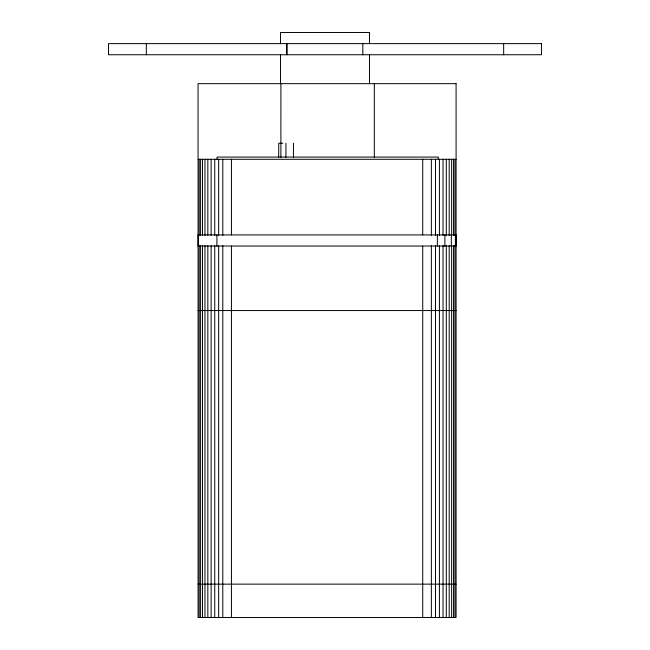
<?xml version="1.0" encoding="UTF-8"?>
<svg xmlns="http://www.w3.org/2000/svg" width="650" height="650" viewBox="0 0 650 650"><rect width="100%" height="100%" fill="white"/><g stroke="black" fill="none" stroke-linecap="round" stroke-linejoin="round"><path stroke-width="0.97" d="M278.72 157.202L278.72 143.236L282.823 143.236M280.889 157.202L280.906 83.663M285.919 157.202L285.919 143.236M293.459 157.202L293.459 143.236M198.063 159.291L456.089 159.291M198.063 234.918L456.276 234.918L456.276 246.033L198.063 246.033M198.063 310.546L456.089 310.546M198.063 584.139L456.089 584.139M503.661 43.623L503.661 54.746M455.382 234.918L455.382 246.033M454.951 159.291L454.951 235.422M454.951 245.57L454.951 617.5M453.546 159.291L453.546 235.422M453.546 245.57L453.546 617.5M451.62 159.291L451.62 235.422M451.62 245.57L451.62 617.5M451.319 234.918L451.319 246.033M449.191 159.291L449.191 235.422M449.191 245.57L449.191 617.5M446.314 159.291L446.314 235.422M446.314 245.57L446.314 617.5M444.892 234.918L444.892 246.033M443.032 159.291L443.032 235.422M443.032 245.57L443.032 617.5M439.408 159.291L439.408 235.422M439.408 245.57L439.408 617.5M438.295 159.291L438.295 157.072L217.068 157.072L217.068 159.291M437.344 234.918L437.344 246.033M435.492 159.291L435.492 235.422M435.492 245.57L435.492 617.5M431.356 159.291L431.356 235.422M431.356 245.57L431.356 617.5M422.719 159.291L422.719 234.943M422.719 246.033L422.719 617.5M374.327 83.663L374.327 157.268M369.484 43.534L369.484 32.5L280.516 32.5L280.516 43.534M369.484 54.567L369.484 83.663M362.814 43.623L362.814 54.746M287.186 43.623L287.186 54.746M286.471 43.623L286.471 54.746M280.516 54.567L280.516 83.663M231.432 159.291L231.432 234.943M231.432 246.033L231.432 617.5M222.796 159.291L222.796 235.422M222.796 245.57L222.796 617.5M218.66 159.291L218.66 235.422M218.66 245.57L218.66 617.5M216.889 234.918L216.889 246.033M214.744 159.291L214.744 235.422M214.744 245.57L214.744 617.5M211.12 159.291L211.12 235.422M211.12 245.57L211.12 617.5M207.838 159.291L207.838 235.422M207.838 245.57L207.838 617.5M204.961 159.291L204.961 235.422M204.961 245.57L204.961 617.5M202.532 159.291L202.532 235.422M202.532 245.57L202.532 617.5M200.606 159.291L200.606 235.422M200.606 245.57L200.606 617.5M199.201 159.291L199.201 235.422M199.201 245.57L199.201 617.5M198.144 234.918L198.144 246.033M146.339 43.623L146.339 54.746M541.474 43.623L108.526 43.623L108.526 54.746L541.474 54.746L541.474 43.623M456.089 83.663L198.063 83.663L198.063 617.5L456.089 617.5L456.089 83.663"/></g></svg>
